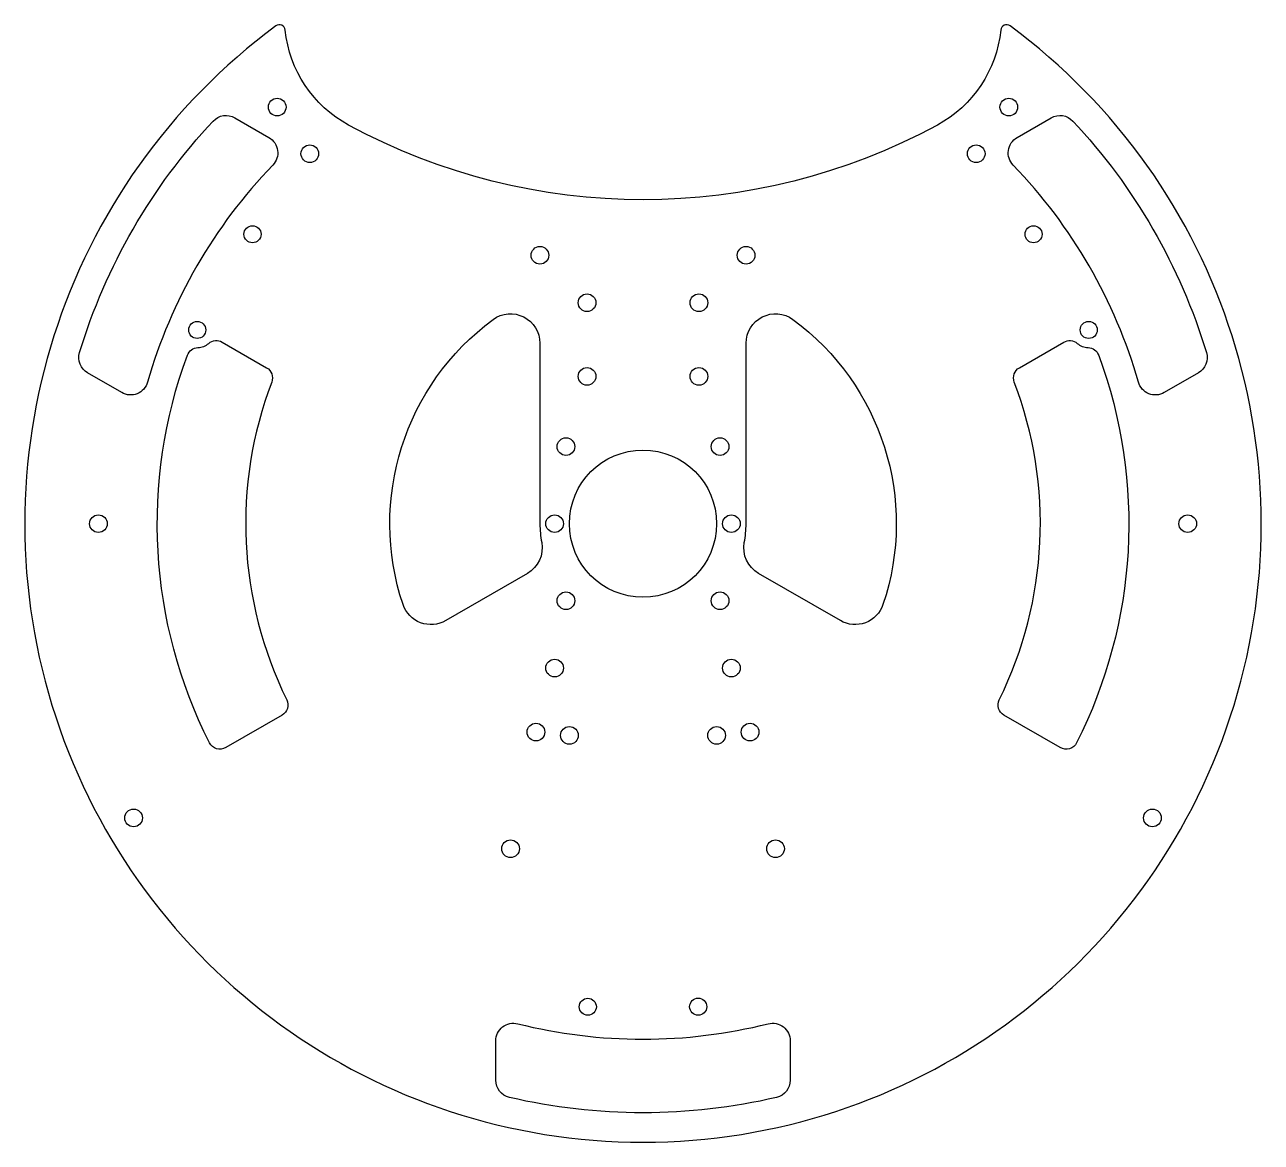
# Model space of a CAD drawing. Header units: millimetres. Extents: x -117 to 93, y -23 to 167.
import ezdxf

# ---------------------------------------------------------------- set-up
doc = ezdxf.new("R2010")
doc.units = ezdxf.units.MM

msp = doc.modelspace()

# ---------------------------------------------------------------- linework, layer by layer
for points in [[(-73.13, 166.04, 0.580876), (-74.71, 166.74, 3.039744), (49.96, 166.74, 0.580851), (48.37, 166.04, -0.248133), (37.63, 149.92, -0.253387), (-62.38, 149.91, -0.24814)], [(-100.9, 104.49), (-106.69, 107.84, -0.34868), (-108.06, 111.31, -0.114899), (-85.38, 150.59, -0.348689), (-81.69, 151.14), (-75.9, 147.79, -0.488102), (-75.24, 143.11, 0.123398), (-96.51, 106.27, -0.488105)], [(71.76, 106.27, 0.123398), (50.49, 143.11, -0.488106), (51.15, 147.79), (56.94, 151.14, -0.348682), (60.63, 150.59, -0.114904), (83.31, 111.31, -0.348677), (81.94, 107.84), (76.15, 104.49, -0.488107)], [(-32, 73.81), (-45.88, 65.79, -0.473673), (-53.12, 68.52, -0.326399), (-37.84, 116.9, -0.61467), (-29.88, 112.88), (-29.88, 82.25, 0.045988), (-29.58, 79.05, -0.317853)], [(13.09, 116.91, -0.326471), (28.38, 68.52, -0.473643), (21.14, 65.79), (7.25, 73.81, -0.317877), (4.83, 79.05, 0.046009), (5.13, 82.25), (5.13, 112.88, -0.614612)], [(-86.01, 45.06, -0.208292), (-89.76, 110.83, -0.303304), (-87.96, 112.13, 0.169105), (-86.12, 112.85, -0.318347), (-83.82, 113.07), (-76.3, 108.73, -0.368224), (-75.43, 106.28, 0.208678), (-72.87, 52.37, -0.395368), (-73.67, 49.75), (-83.22, 44.23, -0.430682)], [(61.37, 112.85, 0.170012), (63.21, 112.13, -0.30436), (65.02, 110.82, -0.208275), (61.27, 45.06, -0.430681), (58.48, 44.23), (48.92, 49.75, -0.395367), (48.13, 52.37, 0.208684), (50.68, 106.28, -0.368232), (51.55, 108.73), (59.07, 113.06, -0.318273)], [(10.3, -15.14, -0.114894), (-35.06, -15.14, -0.348678), (-37.37, -12.22), (-37.37, -5.54, -0.488111), (-33.65, -2.63, 0.123393), (8.89, -2.63, -0.4881), (12.62, -5.54), (12.62, -12.22, -0.348688)]]:
    msp.add_lwpolyline(points, format="xyb", close=True)
for centre, radius in [((-74.5, 152.96), 1.5), ((49.75, 152.96), 1.5), ((-68.96, 145.05), 1.5), ((44.21, 145.05), 1.5), ((-78.69, 131.37), 1.45), ((53.95, 131.37), 1.45), ((-29.88, 127.8), 1.5), ((5.13, 127.8), 1.5), ((-21.88, 119.75), 1.5), ((-2.88, 119.75), 1.5), ((-88.08, 115.13), 1.45), ((63.32, 115.13), 1.45), ((-21.88, 107.25), 1.5), ((-2.88, 107.25), 1.5), ((-25.46, 95.33), 1.5), ((0.71, 95.33), 1.5), ((-12.38, 82.25), 12.5), ((-104.86, 82.25), 1.5), ((-27.38, 82.25), 1.5), ((2.63, 82.25), 1.5), ((80.13, 82.25), 1.5), ((-25.46, 69.17), 1.5), ((0.71, 69.17), 1.5), ((-27.38, 57.74), 1.5), ((2.63, 57.74), 1.5), ((-30.55, 46.87), 1.5), ((5.8, 46.87), 1.5), ((-24.87, 46.32), 1.5), ((0.13, 46.32), 1.5), ((-98.89, 32.3), 1.5), ((74.14, 32.3), 1.5), ((-34.87, 27.07), 1.5), ((10.13, 27.07), 1.5), ((-21.75, 0.25), 1.45), ((-3, 0.26), 1.45)]:
    msp.add_circle(centre, radius)

doc.saveas('drawing.dxf')
